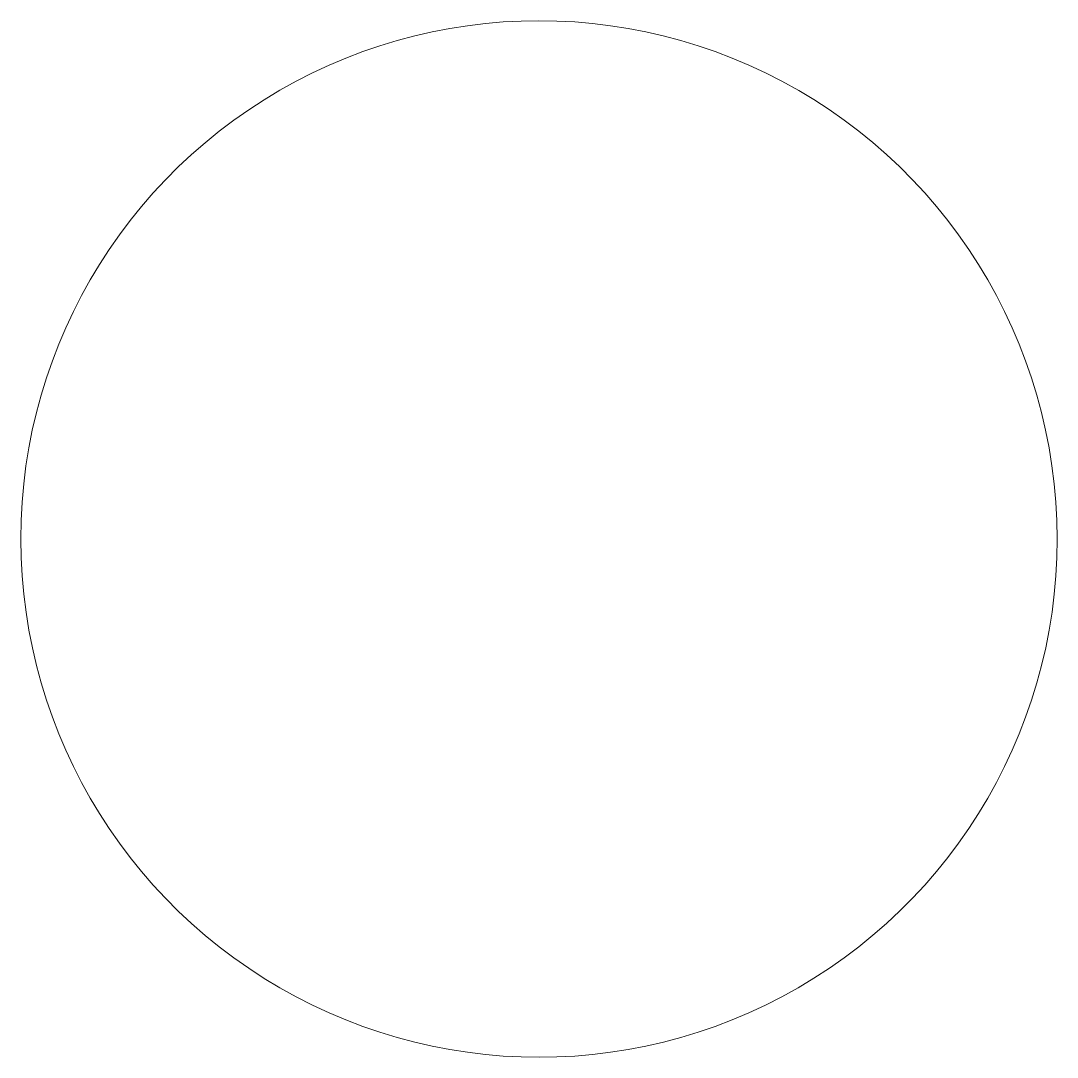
# Model space of a CAD drawing. Header units: centimetres. Extents: x -20.3 to 20.3, y -34.1 to 34.1.
# Drawn here: x -3.74 to -2.56, y -7.606 to -6.426 of the extents above; entities that cross this region are included whole.
import ezdxf

# ---------------------------------------------------------------- set-up
doc = ezdxf.new("R2010")
doc.units = ezdxf.units.CM
doc.header["$MEASUREMENT"] = 0
doc.layers.add('layer 1', color=7, linetype='Continuous')

msp = doc.modelspace()

# ---------------------------------------------------------------- linework, layer by layer
at = {"layer": 'layer 1', "color": 1, "lineweight": 9}
msp.add_open_spline([(-2.5601, -7.01612), (-2.5601, -7.01612), (-2.56048, -6.9951), (-2.56048, -6.9951), (-2.56048, -6.9951), (-2.56048, -6.9951), (-2.56168, -6.9742), (-2.56168, -6.9742), (-2.56168, -6.9742), (-2.56168, -6.9742), (-2.56349, -6.95344), (-2.56349, -6.95344), (-2.56349, -6.95344), (-2.56349, -6.95344), (-2.56604, -6.93284), (-2.56604, -6.93284), (-2.56604, -6.93284), (-2.56604, -6.93284), (-2.56932, -6.91241), (-2.56932, -6.91241), (-2.56932, -6.91241), (-2.56932, -6.91241), (-2.5733, -6.89216), (-2.5733, -6.89216), (-2.5733, -6.89216), (-2.5733, -6.89216), (-2.57798, -6.87212), (-2.57798, -6.87212), (-2.57798, -6.87212), (-2.57798, -6.87212), (-2.58334, -6.8523), (-2.58334, -6.8523), (-2.58334, -6.8523), (-2.58334, -6.8523), (-2.58938, -6.83272), (-2.58938, -6.83272), (-2.58938, -6.83272), (-2.58938, -6.83272), (-2.59608, -6.8134), (-2.59608, -6.8134), (-2.59608, -6.8134), (-2.59608, -6.8134), (-2.60344, -6.79433), (-2.60344, -6.79433), (-2.60344, -6.79433), (-2.60344, -6.79433), (-2.61144, -6.77555), (-2.61144, -6.77555), (-2.61144, -6.77555), (-2.61144, -6.77555), (-2.62008, -6.75707), (-2.62008, -6.75707), (-2.62008, -6.75707), (-2.62008, -6.75707), (-2.62934, -6.73891), (-2.62934, -6.73891), (-2.62934, -6.73891), (-2.62934, -6.73891), (-2.63922, -6.7211), (-2.63922, -6.7211), (-2.63922, -6.7211), (-2.63922, -6.7211), (-2.6497, -6.70363), (-2.6497, -6.70363), (-2.6497, -6.70363), (-2.6497, -6.70363), (-2.66078, -6.68653), (-2.66078, -6.68653), (-2.66078, -6.68653), (-2.66078, -6.68653), (-2.67246, -6.66981), (-2.67246, -6.66981), (-2.67246, -6.66981), (-2.67246, -6.66981), (-2.68472, -6.65349), (-2.68472, -6.65349), (-2.68472, -6.65349), (-2.68472, -6.65349), (-2.69754, -6.63759), (-2.69754, -6.63759), (-2.69754, -6.63759), (-2.69754, -6.63759), (-2.71094, -6.62213), (-2.71094, -6.62213), (-2.71094, -6.62213), (-2.71094, -6.62213), (-2.72488, -6.60711), (-2.72488, -6.60711), (-2.72488, -6.60711), (-2.72488, -6.60711), (-2.73936, -6.59255), (-2.73936, -6.59255), (-2.73936, -6.59255), (-2.73936, -6.59255), (-2.75438, -6.57849), (-2.75438, -6.57849), (-2.75438, -6.57849), (-2.75438, -6.57849), (-2.76992, -6.56491), (-2.76992, -6.56491), (-2.76992, -6.56491), (-2.76992, -6.56491), (-2.78598, -6.55184), (-2.78598, -6.55184), (-2.78598, -6.55184), (-2.78598, -6.55184), (-2.80254, -6.53932), (-2.80254, -6.53932), (-2.80254, -6.53932), (-2.80254, -6.53932), (-2.8196, -6.52735), (-2.8196, -6.52735), (-2.8196, -6.52735), (-2.8196, -6.52735), (-2.83714, -6.51592), (-2.83714, -6.51592), (-2.83714, -6.51592), (-2.83714, -6.51592), (-2.85434, -6.50557), (-2.85434, -6.50557), (-2.85434, -6.50557), (-2.85434, -6.50557), (-2.8735, -6.49497), (-2.8735, -6.49497), (-2.8735, -6.49497), (-2.8735, -6.49497), (-2.89217, -6.48549), (-2.89217, -6.48549), (-2.89217, -6.48549), (-2.89217, -6.48549), (-2.91106, -6.47671), (-2.91106, -6.47671), (-2.91106, -6.47671), (-2.91106, -6.47671), (-2.93018, -6.46863), (-2.93018, -6.46863), (-2.93018, -6.46863), (-2.93018, -6.46863), (-2.94953, -6.46125), (-2.94953, -6.46125), (-2.94953, -6.46125), (-2.94953, -6.46125), (-2.96905, -6.45457), (-2.96905, -6.45457), (-2.96905, -6.45457), (-2.96905, -6.45457), (-2.98875, -6.44859), (-2.98875, -6.44859), (-2.98875, -6.44859), (-2.98875, -6.44859), (-3.00859, -6.44334), (-3.00859, -6.44334), (-3.00859, -6.44334), (-3.00859, -6.44334), (-3.02857, -6.43878), (-3.02857, -6.43878), (-3.02857, -6.43878), (-3.02857, -6.43878), (-3.04866, -6.43492), (-3.04866, -6.43492), (-3.04866, -6.43492), (-3.04866, -6.43492), (-3.06884, -6.43176), (-3.06884, -6.43176), (-3.06884, -6.43176), (-3.06884, -6.43176), (-3.0891, -6.4293), (-3.0891, -6.4293), (-3.0891, -6.4293), (-3.0891, -6.4293), (-3.10941, -6.42749), (-3.10941, -6.42749), (-3.10941, -6.42749), (-3.10941, -6.42749), (-3.12976, -6.42649), (-3.12976, -6.42649), (-3.12976, -6.42649), (-3.12976, -6.42649), (-3.15013, -6.42611), (-3.15013, -6.42611), (-3.15013, -6.42611), (-3.15013, -6.42611), (-3.1705, -6.42649), (-3.1705, -6.42649), (-3.1705, -6.42649), (-3.1705, -6.42649), (-3.19085, -6.42749), (-3.19085, -6.42749), (-3.19085, -6.42749), (-3.19085, -6.42749), (-3.21116, -6.4293), (-3.21116, -6.4293), (-3.21116, -6.4293), (-3.21116, -6.4293), (-3.23142, -6.43176), (-3.23142, -6.43176), (-3.23142, -6.43176), (-3.23142, -6.43176), (-3.2516, -6.43492), (-3.2516, -6.43492), (-3.2516, -6.43492), (-3.2516, -6.43492), (-3.27169, -6.43878), (-3.27169, -6.43878), (-3.27169, -6.43878), (-3.27169, -6.43878), (-3.29167, -6.44334), (-3.29167, -6.44334), (-3.29167, -6.44334), (-3.29167, -6.44334), (-3.31151, -6.44859), (-3.31151, -6.44859), (-3.31151, -6.44859), (-3.31151, -6.44859), (-3.33121, -6.45457), (-3.33121, -6.45457), (-3.33121, -6.45457), (-3.33121, -6.45457), (-3.35073, -6.46125), (-3.35073, -6.46125), (-3.35073, -6.46125), (-3.35073, -6.46125), (-3.37007, -6.46863), (-3.37007, -6.46863), (-3.37007, -6.46863), (-3.37007, -6.46863), (-3.38919, -6.47671), (-3.38919, -6.47671), (-3.38919, -6.47671), (-3.38919, -6.47671), (-3.40809, -6.48549), (-3.40809, -6.48549), (-3.40809, -6.48549), (-3.40809, -6.48549), (-3.42675, -6.49497), (-3.42675, -6.49497), (-3.42675, -6.49497), (-3.42675, -6.49497), (-3.44514, -6.50516), (-3.44514, -6.50516), (-3.44514, -6.50516), (-3.44514, -6.50516), (-3.46315, -6.516), (-3.46315, -6.516), (-3.46315, -6.516), (-3.46315, -6.516), (-3.48069, -6.52742), (-3.48069, -6.52742), (-3.48069, -6.52742), (-3.48069, -6.52742), (-3.49775, -6.5394), (-3.49775, -6.5394), (-3.49775, -6.5394), (-3.49775, -6.5394), (-3.51431, -6.55192), (-3.51431, -6.55192), (-3.51431, -6.55192), (-3.51431, -6.55192), (-3.53037, -6.56498), (-3.53037, -6.56498), (-3.53037, -6.56498), (-3.53037, -6.56498), (-3.54591, -6.57856), (-3.54591, -6.57856), (-3.54591, -6.57856), (-3.54591, -6.57856), (-3.56093, -6.59262), (-3.56093, -6.59262), (-3.56093, -6.59262), (-3.56093, -6.59262), (-3.57541, -6.60718), (-3.57541, -6.60718), (-3.57541, -6.60718), (-3.57541, -6.60718), (-3.58935, -6.6222), (-3.58935, -6.6222), (-3.58935, -6.6222), (-3.58935, -6.6222), (-3.60275, -6.63766), (-3.60275, -6.63766), (-3.60275, -6.63766), (-3.60275, -6.63766), (-3.61557, -6.65356), (-3.61557, -6.65356), (-3.61557, -6.65356), (-3.61557, -6.65356), (-3.62783, -6.66988), (-3.62783, -6.66988), (-3.62783, -6.66988), (-3.62783, -6.66988), (-3.63951, -6.6866), (-3.63951, -6.6866), (-3.63951, -6.6866), (-3.63951, -6.6866), (-3.6506, -6.7037), (-3.6506, -6.7037), (-3.6506, -6.7037), (-3.6506, -6.7037), (-3.6611, -6.72116), (-3.6611, -6.72116), (-3.6611, -6.72116), (-3.6611, -6.72116), (-3.67098, -6.73898), (-3.67098, -6.73898), (-3.67098, -6.73898), (-3.67098, -6.73898), (-3.68024, -6.75714), (-3.68024, -6.75714), (-3.68024, -6.75714), (-3.68024, -6.75714), (-3.68888, -6.77562), (-3.68888, -6.77562), (-3.68888, -6.77562), (-3.68888, -6.77562), (-3.69687, -6.7944), (-3.69687, -6.7944), (-3.69687, -6.7944), (-3.69687, -6.7944), (-3.70423, -6.81346), (-3.70423, -6.81346), (-3.70423, -6.81346), (-3.70423, -6.81346), (-3.71094, -6.83278), (-3.71094, -6.83278), (-3.71094, -6.83278), (-3.71094, -6.83278), (-3.71697, -6.85236), (-3.71697, -6.85236), (-3.71697, -6.85236), (-3.71697, -6.85236), (-3.72233, -6.87218), (-3.72233, -6.87218), (-3.72233, -6.87218), (-3.72233, -6.87218), (-3.72701, -6.89222), (-3.72701, -6.89222), (-3.72701, -6.89222), (-3.72701, -6.89222), (-3.73099, -6.91247), (-3.73099, -6.91247), (-3.73099, -6.91247), (-3.73099, -6.91247), (-3.73427, -6.9329), (-3.73427, -6.9329), (-3.73427, -6.9329), (-3.73427, -6.9329), (-3.73683, -6.95351), (-3.73683, -6.95351), (-3.73683, -6.95351), (-3.73683, -6.95351), (-3.73864, -6.97427), (-3.73864, -6.97427), (-3.73864, -6.97427), (-3.73864, -6.97427), (-3.73983, -6.99517), (-3.73983, -6.99517), (-3.73983, -6.99517), (-3.73983, -6.99517), (-3.74022, -7.01619), (-3.74022, -7.01619), (-3.74022, -7.01619), (-3.74022, -7.01619), (-3.74013, -7.01613), (-3.74013, -7.01613), (-3.74013, -7.01613), (-3.74013, -7.01613), (-3.73975, -7.03715), (-3.73975, -7.03715), (-3.73975, -7.03715), (-3.73975, -7.03715), (-3.73855, -7.05805), (-3.73855, -7.05805), (-3.73855, -7.05805), (-3.73855, -7.05805), (-3.73674, -7.07881), (-3.73674, -7.07881), (-3.73674, -7.07881), (-3.73674, -7.07881), (-3.73419, -7.09942), (-3.73419, -7.09942), (-3.73419, -7.09942), (-3.73419, -7.09942), (-3.73091, -7.11985), (-3.73091, -7.11985), (-3.73091, -7.11985), (-3.73091, -7.11985), (-3.72693, -7.1401), (-3.72693, -7.1401), (-3.72693, -7.1401), (-3.72693, -7.1401), (-3.72225, -7.16014), (-3.72225, -7.16014), (-3.72225, -7.16014), (-3.72225, -7.16014), (-3.71689, -7.17996), (-3.71689, -7.17996), (-3.71689, -7.17996), (-3.71689, -7.17996), (-3.71085, -7.19954), (-3.71085, -7.19954), (-3.71085, -7.19954), (-3.71085, -7.19954), (-3.70415, -7.21886), (-3.70415, -7.21886), (-3.70415, -7.21886), (-3.70415, -7.21886), (-3.69679, -7.23792), (-3.69679, -7.23792), (-3.69679, -7.23792), (-3.69679, -7.23792), (-3.68879, -7.2567), (-3.68879, -7.2567), (-3.68879, -7.2567), (-3.68879, -7.2567), (-3.68015, -7.27518), (-3.68015, -7.27518), (-3.68015, -7.27518), (-3.68015, -7.27518), (-3.67089, -7.29334), (-3.67089, -7.29334), (-3.67089, -7.29334), (-3.67089, -7.29334), (-3.66101, -7.31116), (-3.66101, -7.31116), (-3.66101, -7.31116), (-3.66101, -7.31116), (-3.65051, -7.32862), (-3.65051, -7.32862), (-3.65051, -7.32862), (-3.65051, -7.32862), (-3.63943, -7.34572), (-3.63943, -7.34572), (-3.63943, -7.34572), (-3.63943, -7.34572), (-3.62774, -7.36245), (-3.62774, -7.36245), (-3.62774, -7.36245), (-3.62774, -7.36245), (-3.61549, -7.37877), (-3.61549, -7.37877), (-3.61549, -7.37877), (-3.61549, -7.37877), (-3.60267, -7.39467), (-3.60267, -7.39467), (-3.60267, -7.39467), (-3.60267, -7.39467), (-3.58926, -7.41013), (-3.58926, -7.41013), (-3.58926, -7.41013), (-3.58926, -7.41013), (-3.57532, -7.42515), (-3.57532, -7.42515), (-3.57532, -7.42515), (-3.57532, -7.42515), (-3.56084, -7.43969), (-3.56084, -7.43969), (-3.56084, -7.43969), (-3.56084, -7.43969), (-3.54582, -7.45375), (-3.54582, -7.45375), (-3.54582, -7.45375), (-3.54582, -7.45375), (-3.53028, -7.46733), (-3.53028, -7.46733), (-3.53028, -7.46733), (-3.53028, -7.46733), (-3.51422, -7.48039), (-3.51422, -7.48039), (-3.51422, -7.48039), (-3.51422, -7.48039), (-3.49766, -7.49291), (-3.49766, -7.49291), (-3.49766, -7.49291), (-3.49766, -7.49291), (-3.4806, -7.50489), (-3.4806, -7.50489), (-3.4806, -7.50489), (-3.4806, -7.50489), (-3.46306, -7.51631), (-3.46306, -7.51631), (-3.46306, -7.51631), (-3.46306, -7.51631), (-3.44528, -7.527), (-3.44528, -7.527), (-3.44528, -7.527), (-3.44528, -7.527), (-3.42672, -7.53728), (-3.42672, -7.53728), (-3.42672, -7.53728), (-3.42672, -7.53728), (-3.40806, -7.54676), (-3.40806, -7.54676), (-3.40806, -7.54676), (-3.40806, -7.54676), (-3.38916, -7.55554), (-3.38916, -7.55554), (-3.38916, -7.55554), (-3.38916, -7.55554), (-3.37004, -7.56362), (-3.37004, -7.56362), (-3.37004, -7.56362), (-3.37004, -7.56362), (-3.3507, -7.571), (-3.3507, -7.571), (-3.3507, -7.571), (-3.3507, -7.571), (-3.33118, -7.57768), (-3.33118, -7.57768), (-3.33118, -7.57768), (-3.33118, -7.57768), (-3.31148, -7.58366), (-3.31148, -7.58366), (-3.31148, -7.58366), (-3.31148, -7.58366), (-3.29164, -7.58891), (-3.29164, -7.58891), (-3.29164, -7.58891), (-3.29164, -7.58891), (-3.27166, -7.59347), (-3.27166, -7.59347), (-3.27166, -7.59347), (-3.27166, -7.59347), (-3.25157, -7.59733), (-3.25157, -7.59733), (-3.25157, -7.59733), (-3.25157, -7.59733), (-3.23139, -7.60049), (-3.23139, -7.60049), (-3.23139, -7.60049), (-3.23139, -7.60049), (-3.21113, -7.60296), (-3.21113, -7.60296), (-3.21113, -7.60296), (-3.21113, -7.60296), (-3.19082, -7.60476), (-3.19082, -7.60476), (-3.19082, -7.60476), (-3.19082, -7.60476), (-3.17047, -7.60576), (-3.17047, -7.60576), (-3.17047, -7.60576), (-3.17047, -7.60576), (-3.1501, -7.60614), (-3.1501, -7.60614), (-3.1501, -7.60614), (-3.1501, -7.60614), (-3.12973, -7.60576), (-3.12973, -7.60576), (-3.12973, -7.60576), (-3.12973, -7.60576), (-3.10937, -7.60476), (-3.10937, -7.60476), (-3.10937, -7.60476), (-3.10937, -7.60476), (-3.08906, -7.60296), (-3.08906, -7.60296), (-3.08906, -7.60296), (-3.08906, -7.60296), (-3.06881, -7.60049), (-3.06881, -7.60049), (-3.06881, -7.60049), (-3.06881, -7.60049), (-3.04863, -7.59733), (-3.04863, -7.59733), (-3.04863, -7.59733), (-3.04863, -7.59733), (-3.02854, -7.59347), (-3.02854, -7.59347), (-3.02854, -7.59347), (-3.02854, -7.59347), (-3.00855, -7.58891), (-3.00855, -7.58891), (-3.00855, -7.58891), (-3.00855, -7.58891), (-2.98871, -7.58366), (-2.98871, -7.58366), (-2.98871, -7.58366), (-2.98871, -7.58366), (-2.96901, -7.57768), (-2.96901, -7.57768), (-2.96901, -7.57768), (-2.96901, -7.57768), (-2.94949, -7.571), (-2.94949, -7.571), (-2.94949, -7.571), (-2.94949, -7.571), (-2.93015, -7.56362), (-2.93015, -7.56362), (-2.93015, -7.56362), (-2.93015, -7.56362), (-2.91103, -7.55554), (-2.91103, -7.55554), (-2.91103, -7.55554), (-2.91103, -7.55554), (-2.89213, -7.54676), (-2.89213, -7.54676), (-2.89213, -7.54676), (-2.89213, -7.54676), (-2.87347, -7.53728), (-2.87347, -7.53728), (-2.87347, -7.53728), (-2.87347, -7.53728), (-2.85508, -7.5271), (-2.85508, -7.5271), (-2.85508, -7.5271), (-2.85508, -7.5271), (-2.83708, -7.51626), (-2.83708, -7.51626), (-2.83708, -7.51626), (-2.83708, -7.51626), (-2.81954, -7.50483), (-2.81954, -7.50483), (-2.81954, -7.50483), (-2.81954, -7.50483), (-2.80248, -7.49285), (-2.80248, -7.49285), (-2.80248, -7.49285), (-2.80248, -7.49285), (-2.78592, -7.48033), (-2.78592, -7.48033), (-2.78592, -7.48033), (-2.78592, -7.48033), (-2.76986, -7.46727), (-2.76986, -7.46727), (-2.76986, -7.46727), (-2.76986, -7.46727), (-2.75432, -7.45369), (-2.75432, -7.45369), (-2.75432, -7.45369), (-2.75432, -7.45369), (-2.7393, -7.43962), (-2.7393, -7.43962), (-2.7393, -7.43962), (-2.7393, -7.43962), (-2.72482, -7.42509), (-2.72482, -7.42509), (-2.72482, -7.42509), (-2.72482, -7.42509), (-2.71088, -7.41006), (-2.71088, -7.41006), (-2.71088, -7.41006), (-2.71088, -7.41006), (-2.69748, -7.3946), (-2.69748, -7.3946), (-2.69748, -7.3946), (-2.69748, -7.3946), (-2.68466, -7.3787), (-2.68466, -7.3787), (-2.68466, -7.3787), (-2.68466, -7.3787), (-2.6724, -7.36238), (-2.6724, -7.36238), (-2.6724, -7.36238), (-2.6724, -7.36238), (-2.66071, -7.34566), (-2.66071, -7.34566), (-2.66071, -7.34566), (-2.66071, -7.34566), (-2.64963, -7.32856), (-2.64963, -7.32856), (-2.64963, -7.32856), (-2.64963, -7.32856), (-2.63915, -7.3111), (-2.63915, -7.3111), (-2.63915, -7.3111), (-2.63915, -7.3111), (-2.62927, -7.29328), (-2.62927, -7.29328), (-2.62927, -7.29328), (-2.62927, -7.29328), (-2.62001, -7.27512), (-2.62001, -7.27512), (-2.62001, -7.27512), (-2.62001, -7.27512), (-2.61137, -7.25664), (-2.61137, -7.25664), (-2.61137, -7.25664), (-2.61137, -7.25664), (-2.60337, -7.23786), (-2.60337, -7.23786), (-2.60337, -7.23786), (-2.60337, -7.23786), (-2.59602, -7.2188), (-2.59602, -7.2188), (-2.59602, -7.2188), (-2.59602, -7.2188), (-2.58931, -7.19947), (-2.58931, -7.19947), (-2.58931, -7.19947), (-2.58931, -7.19947), (-2.58327, -7.1799), (-2.58327, -7.1799), (-2.58327, -7.1799), (-2.58327, -7.1799), (-2.57791, -7.16008), (-2.57791, -7.16008), (-2.57791, -7.16008), (-2.57791, -7.16008), (-2.57324, -7.14004), (-2.57324, -7.14004), (-2.57324, -7.14004), (-2.57324, -7.14004), (-2.56926, -7.11979), (-2.56926, -7.11979), (-2.56926, -7.11979), (-2.56926, -7.11979), (-2.56598, -7.09936), (-2.56598, -7.09936), (-2.56598, -7.09936), (-2.56598, -7.09936), (-2.56342, -7.07876), (-2.56342, -7.07876), (-2.56342, -7.07876), (-2.56342, -7.07876), (-2.56161, -7.058), (-2.56161, -7.058), (-2.56161, -7.058), (-2.56161, -7.058), (-2.56042, -7.0371), (-2.56042, -7.0371), (-2.56042, -7.0371), (-2.56042, -7.0371), (-2.56003, -7.01608), (-2.56003, -7.01608)], degree=3, knots=[0, 0, 0, 0, 0.0054945, 0.0054945, 0.0054945, 0.0054945, 0.010989, 0.010989, 0.010989, 0.010989, 0.0164835, 0.0164835, 0.0164835, 0.0164835, 0.021978, 0.021978, 0.021978, 0.021978, 0.0274725, 0.0274725, 0.0274725, 0.0274725, 0.032967, 0.032967, 0.032967, 0.032967, 0.0384615, 0.0384615, 0.0384615, 0.0384615, 0.043956, 0.043956, 0.043956, 0.043956, 0.0494505, 0.0494505, 0.0494505, 0.0494505, 0.0549451, 0.0549451, 0.0549451, 0.0549451, 0.0604396, 0.0604396, 0.0604396, 0.0604396, 0.0659341, 0.0659341, 0.0659341, 0.0659341, 0.0714286, 0.0714286, 0.0714286, 0.0714286, 0.0769231, 0.0769231, 0.0769231, 0.0769231, 0.0824176, 0.0824176, 0.0824176, 0.0824176, 0.0879121, 0.0879121, 0.0879121, 0.0879121, 0.0934066, 0.0934066, 0.0934066, 0.0934066, 0.0989011, 0.0989011, 0.0989011, 0.0989011, 0.1043956, 0.1043956, 0.1043956, 0.1043956, 0.1098901, 0.1098901, 0.1098901, 0.1098901, 0.1153846, 0.1153846, 0.1153846, 0.1153846, 0.1208791, 0.1208791, 0.1208791, 0.1208791, 0.1263736, 0.1263736, 0.1263736, 0.1263736, 0.1318681, 0.1318681, 0.1318681, 0.1318681, 0.1373626, 0.1373626, 0.1373626, 0.1373626, 0.1428571, 0.1428571, 0.1428571, 0.1428571, 0.1483516, 0.1483516, 0.1483516, 0.1483516, 0.1538462, 0.1538462, 0.1538462, 0.1538462, 0.1593407, 0.1593407, 0.1593407, 0.1593407, 0.1648352, 0.1648352, 0.1648352, 0.1648352, 0.1703297, 0.1703297, 0.1703297, 0.1703297, 0.1758242, 0.1758242, 0.1758242, 0.1758242, 0.1813187, 0.1813187, 0.1813187, 0.1813187, 0.1868132, 0.1868132, 0.1868132, 0.1868132, 0.1923077, 0.1923077, 0.1923077, 0.1923077, 0.1978022, 0.1978022, 0.1978022, 0.1978022, 0.2032967, 0.2032967, 0.2032967, 0.2032967, 0.2087912, 0.2087912, 0.2087912, 0.2087912, 0.2142857, 0.2142857, 0.2142857, 0.2142857, 0.2197802, 0.2197802, 0.2197802, 0.2197802, 0.2252747, 0.2252747, 0.2252747, 0.2252747, 0.2307692, 0.2307692, 0.2307692, 0.2307692, 0.2362637, 0.2362637, 0.2362637, 0.2362637, 0.2417582, 0.2417582, 0.2417582, 0.2417582, 0.2472527, 0.2472527, 0.2472527, 0.2472527, 0.2527473, 0.2527473, 0.2527473, 0.2527473, 0.2582418, 0.2582418, 0.2582418, 0.2582418, 0.2637363, 0.2637363, 0.2637363, 0.2637363, 0.2692308, 0.2692308, 0.2692308, 0.2692308, 0.2747253, 0.2747253, 0.2747253, 0.2747253, 0.2802198, 0.2802198, 0.2802198, 0.2802198, 0.2857143, 0.2857143, 0.2857143, 0.2857143, 0.2912088, 0.2912088, 0.2912088, 0.2912088, 0.2967033, 0.2967033, 0.2967033, 0.2967033, 0.3021978, 0.3021978, 0.3021978, 0.3021978, 0.3076923, 0.3076923, 0.3076923, 0.3076923, 0.3131868, 0.3131868, 0.3131868, 0.3131868, 0.3186813, 0.3186813, 0.3186813, 0.3186813, 0.3241758, 0.3241758, 0.3241758, 0.3241758, 0.3296703, 0.3296703, 0.3296703, 0.3296703, 0.3351648, 0.3351648, 0.3351648, 0.3351648, 0.3406593, 0.3406593, 0.3406593, 0.3406593, 0.3461538, 0.3461538, 0.3461538, 0.3461538, 0.3516484, 0.3516484, 0.3516484, 0.3516484, 0.3571429, 0.3571429, 0.3571429, 0.3571429, 0.3626374, 0.3626374, 0.3626374, 0.3626374, 0.3681319, 0.3681319, 0.3681319, 0.3681319, 0.3736264, 0.3736264, 0.3736264, 0.3736264, 0.3791209, 0.3791209, 0.3791209, 0.3791209, 0.3846154, 0.3846154, 0.3846154, 0.3846154, 0.3901099, 0.3901099, 0.3901099, 0.3901099, 0.3956044, 0.3956044, 0.3956044, 0.3956044, 0.4010989, 0.4010989, 0.4010989, 0.4010989, 0.4065934, 0.4065934, 0.4065934, 0.4065934, 0.4120879, 0.4120879, 0.4120879, 0.4120879, 0.4175824, 0.4175824, 0.4175824, 0.4175824, 0.4230769, 0.4230769, 0.4230769, 0.4230769, 0.4285714, 0.4285714, 0.4285714, 0.4285714, 0.4340659, 0.4340659, 0.4340659, 0.4340659, 0.4395604, 0.4395604, 0.4395604, 0.4395604, 0.4450549, 0.4450549, 0.4450549, 0.4450549, 0.4505495, 0.4505495, 0.4505495, 0.4505495, 0.456044, 0.456044, 0.456044, 0.456044, 0.4615385, 0.4615385, 0.4615385, 0.4615385, 0.467033, 0.467033, 0.467033, 0.467033, 0.4725275, 0.4725275, 0.4725275, 0.4725275, 0.478022, 0.478022, 0.478022, 0.478022, 0.4835165, 0.4835165, 0.4835165, 0.4835165, 0.489011, 0.489011, 0.489011, 0.489011, 0.4945055, 0.4945055, 0.4945055, 0.4945055, 0.5, 0.5, 0.5, 0.5, 0.5054945, 0.5054945, 0.5054945, 0.5054945, 0.510989, 0.510989, 0.510989, 0.510989, 0.5164835, 0.5164835, 0.5164835, 0.5164835, 0.521978, 0.521978, 0.521978, 0.521978, 0.5274725, 0.5274725, 0.5274725, 0.5274725, 0.532967, 0.532967, 0.532967, 0.532967, 0.5384615, 0.5384615, 0.5384615, 0.5384615, 0.543956, 0.543956, 0.543956, 0.543956, 0.5494505, 0.5494505, 0.5494505, 0.5494505, 0.5549451, 0.5549451, 0.5549451, 0.5549451, 0.5604396, 0.5604396, 0.5604396, 0.5604396, 0.5659341, 0.5659341, 0.5659341, 0.5659341, 0.5714286, 0.5714286, 0.5714286, 0.5714286, 0.5769231, 0.5769231, 0.5769231, 0.5769231, 0.5824176, 0.5824176, 0.5824176, 0.5824176, 0.5879121, 0.5879121, 0.5879121, 0.5879121, 0.5934066, 0.5934066, 0.5934066, 0.5934066, 0.5989011, 0.5989011, 0.5989011, 0.5989011, 0.6043956, 0.6043956, 0.6043956, 0.6043956, 0.6098901, 0.6098901, 0.6098901, 0.6098901, 0.6153846, 0.6153846, 0.6153846, 0.6153846, 0.6208791, 0.6208791, 0.6208791, 0.6208791, 0.6263736, 0.6263736, 0.6263736, 0.6263736, 0.6318681, 0.6318681, 0.6318681, 0.6318681, 0.6373626, 0.6373626, 0.6373626, 0.6373626, 0.6428571, 0.6428571, 0.6428571, 0.6428571, 0.6483516, 0.6483516, 0.6483516, 0.6483516, 0.6538462, 0.6538462, 0.6538462, 0.6538462, 0.6593407, 0.6593407, 0.6593407, 0.6593407, 0.6648352, 0.6648352, 0.6648352, 0.6648352, 0.6703297, 0.6703297, 0.6703297, 0.6703297, 0.6758242, 0.6758242, 0.6758242, 0.6758242, 0.6813187, 0.6813187, 0.6813187, 0.6813187, 0.6868132, 0.6868132, 0.6868132, 0.6868132, 0.6923077, 0.6923077, 0.6923077, 0.6923077, 0.6978022, 0.6978022, 0.6978022, 0.6978022, 0.7032967, 0.7032967, 0.7032967, 0.7032967, 0.7087912, 0.7087912, 0.7087912, 0.7087912, 0.7142857, 0.7142857, 0.7142857, 0.7142857, 0.7197802, 0.7197802, 0.7197802, 0.7197802, 0.7252747, 0.7252747, 0.7252747, 0.7252747, 0.7307692, 0.7307692, 0.7307692, 0.7307692, 0.7362637, 0.7362637, 0.7362637, 0.7362637, 0.7417582, 0.7417582, 0.7417582, 0.7417582, 0.7472527, 0.7472527, 0.7472527, 0.7472527, 0.7527473, 0.7527473, 0.7527473, 0.7527473, 0.7582418, 0.7582418, 0.7582418, 0.7582418, 0.7637363, 0.7637363, 0.7637363, 0.7637363, 0.7692308, 0.7692308, 0.7692308, 0.7692308, 0.7747253, 0.7747253, 0.7747253, 0.7747253, 0.7802198, 0.7802198, 0.7802198, 0.7802198, 0.7857143, 0.7857143, 0.7857143, 0.7857143, 0.7912088, 0.7912088, 0.7912088, 0.7912088, 0.7967033, 0.7967033, 0.7967033, 0.7967033, 0.8021978, 0.8021978, 0.8021978, 0.8021978, 0.8076923, 0.8076923, 0.8076923, 0.8076923, 0.8131868, 0.8131868, 0.8131868, 0.8131868, 0.8186813, 0.8186813, 0.8186813, 0.8186813, 0.8241758, 0.8241758, 0.8241758, 0.8241758, 0.8296703, 0.8296703, 0.8296703, 0.8296703, 0.8351648, 0.8351648, 0.8351648, 0.8351648, 0.8406593, 0.8406593, 0.8406593, 0.8406593, 0.8461538, 0.8461538, 0.8461538, 0.8461538, 0.8516484, 0.8516484, 0.8516484, 0.8516484, 0.8571429, 0.8571429, 0.8571429, 0.8571429, 0.8626374, 0.8626374, 0.8626374, 0.8626374, 0.8681319, 0.8681319, 0.8681319, 0.8681319, 0.8736264, 0.8736264, 0.8736264, 0.8736264, 0.8791209, 0.8791209, 0.8791209, 0.8791209, 0.8846154, 0.8846154, 0.8846154, 0.8846154, 0.8901099, 0.8901099, 0.8901099, 0.8901099, 0.8956044, 0.8956044, 0.8956044, 0.8956044, 0.9010989, 0.9010989, 0.9010989, 0.9010989, 0.9065934, 0.9065934, 0.9065934, 0.9065934, 0.9120879, 0.9120879, 0.9120879, 0.9120879, 0.9175824, 0.9175824, 0.9175824, 0.9175824, 0.9230769, 0.9230769, 0.9230769, 0.9230769, 0.9285714, 0.9285714, 0.9285714, 0.9285714, 0.9340659, 0.9340659, 0.9340659, 0.9340659, 0.9395604, 0.9395604, 0.9395604, 0.9395604, 0.9450549, 0.9450549, 0.9450549, 0.9450549, 0.9505495, 0.9505495, 0.9505495, 0.9505495, 0.956044, 0.956044, 0.956044, 0.956044, 0.9615385, 0.9615385, 0.9615385, 0.9615385, 0.967033, 0.967033, 0.967033, 0.967033, 0.9725275, 0.9725275, 0.9725275, 0.9725275, 0.978022, 0.978022, 0.978022, 0.978022, 0.9835165, 0.9835165, 0.9835165, 0.9835165, 0.989011, 0.989011, 0.989011, 0.989011, 1, 1, 1, 1], dxfattribs=at)

doc.saveas('drawing.dxf')
